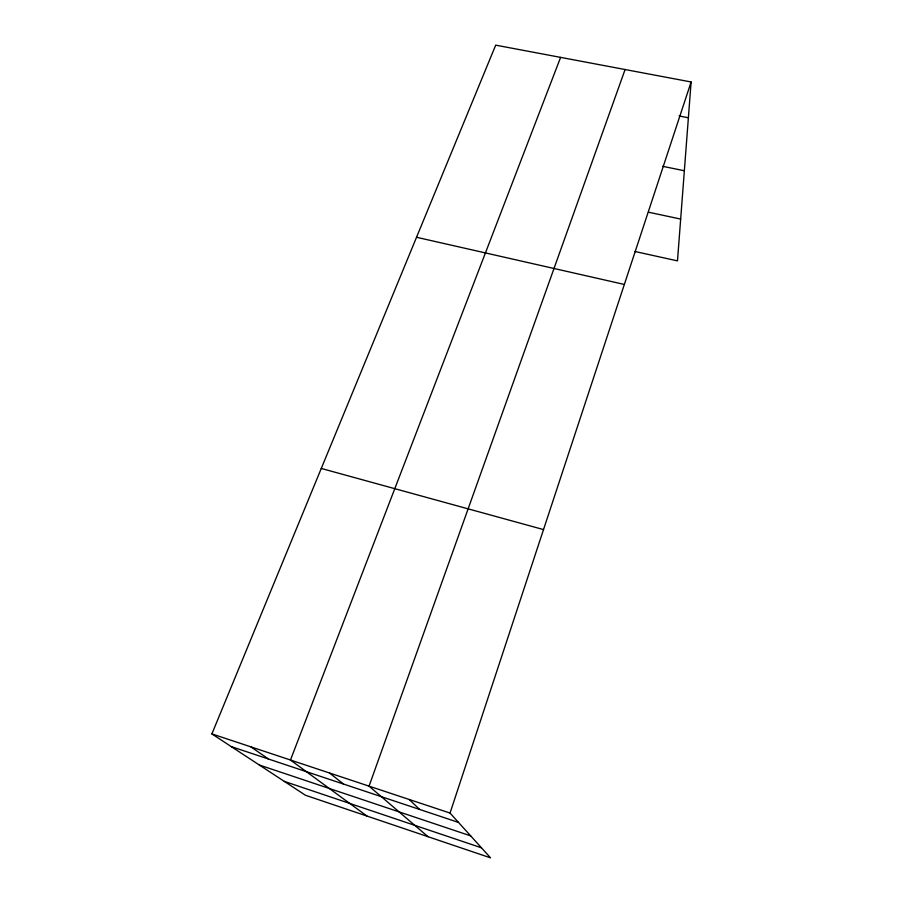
<?xml version="1.0" encoding="UTF-8"?>
<svg xmlns="http://www.w3.org/2000/svg" width="903" height="903" viewBox="0 0 903 903"><rect width="100%" height="100%" fill="white"/><g stroke="black" fill="none" stroke-linecap="round" stroke-linejoin="round"><path stroke-width="1.35" d="M211.889 733.902L450.044 813.061L490.543 857.85L305.485 795.272L211.889 733.902L495.702 45.15L691.111 81.97L677.487 260.877L634.899 251.486M450.044 813.061L691.111 81.97M625.09 69.531L369.056 786.141L428.045 836.72M560.605 57.386L290.461 760.021L366.979 816.064M679.079 115.968L688.379 117.785M662.542 166.287L684.35 170.746M648.456 212.194L680.67 219.068M416.531 237.275L624.345 284.456M321.276 468.454L543.516 529.587M231.292 746.623L458.51 822.419M259.353 765.022L470.689 835.885M284.332 781.4L481.468 847.804M250.876 746.86L268.552 759.051M329.471 772.979L343.591 784.086M409.24 799.494L419.647 809.46"/></g></svg>
